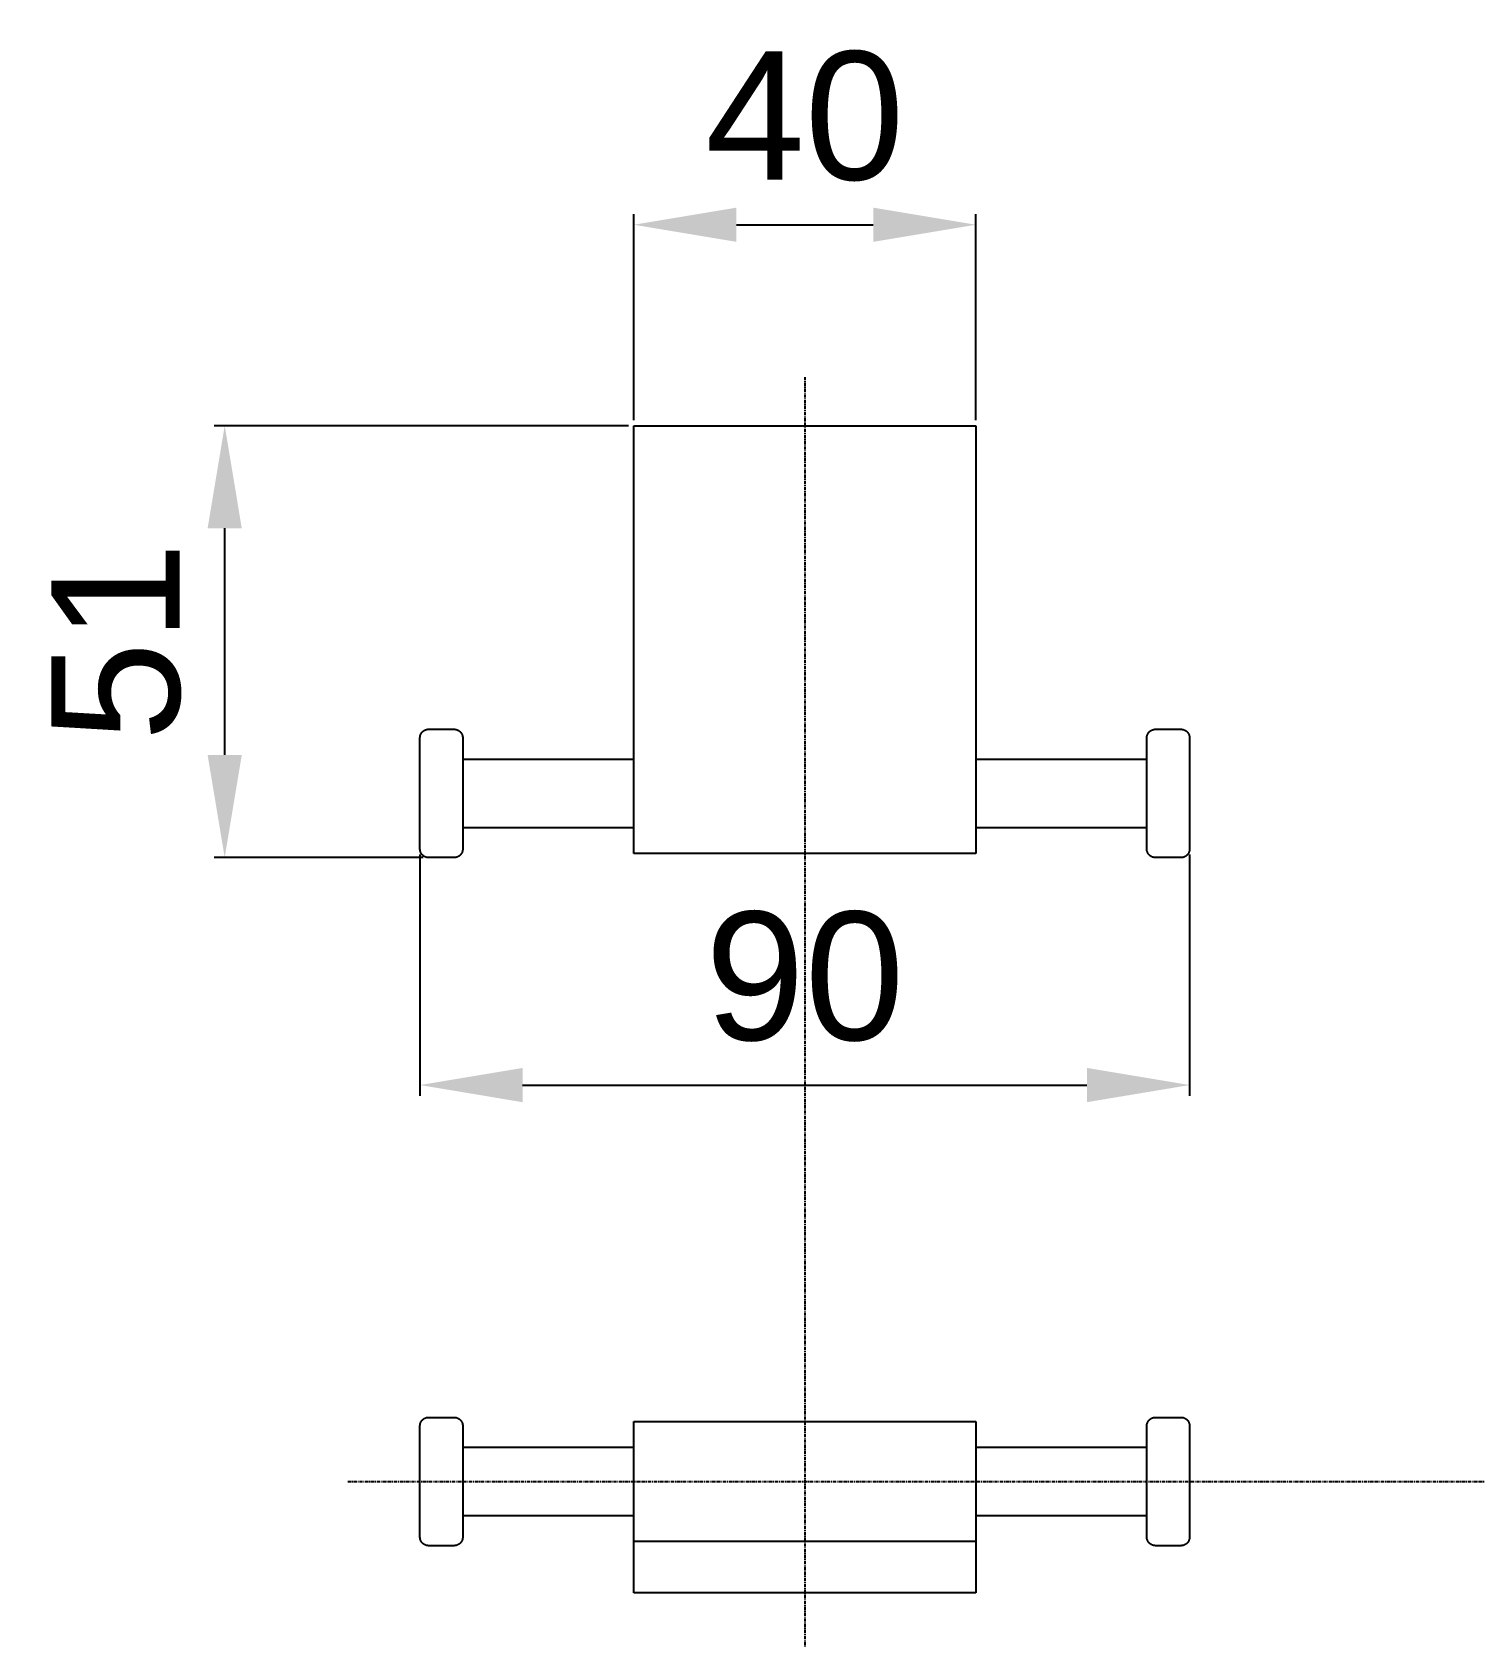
# Model space of a CAD drawing. Header units: millimetres. Extents: x 2411 to 3461, y 1233 to 2718.
# Drawn here: x 3060.3 to 3229, y 2019.6 to 2208.4 of the extents above; entities that cross this region are included whole.
import ezdxf

# ---------------------------------------------------------------- set-up
doc = ezdxf.new("R2010")
doc.units = ezdxf.units.MM
doc.linetypes.add('CENTER', pattern=[0.6, 0.375, -0.075, 0.075, -0.075])
for name, color, linetype in [('CEN2', 1, 'Continuous'), ('DIM2', 3, 'Continuous'), ('main', 7, 'Continuous')]:
    doc.layers.add(name, color=color, linetype=linetype)
doc.styles.get("Standard").update_dxf_attribs({"font": 'arial.ttf'})
doc.dimstyles.new('ISO-25', dxfattribs={"dimtxt": 2.5, "dimasz": 2.5, "dimexe": 1.25, "dimexo": 0.625, "dimtad": 1, "dimtxsty": 'Standard', "dimcen": 2.5, "dimadec": 0, "dimazin": 0, "dimtfac": 1, "dimtmove": 0, "dimatfit": 3, "dimfxl": 1, "dimarcsym": 0})

# ---------------------------------------------------------------- blocks, each defined once
blk = doc.blocks.new('*D40')
at = {"layer": 'Defpoints', "color": 0, "transparency": 16777216}
for p in [(3082.78, 2162.38), (3130.61, 2162.38), (3106.61, 2111.88)]:
    blk.add_point(p, dxfattribs=at)
at = {"layer": 'DIM2', "color": 0, "lineweight": -2, "transparency": 16777216}
for p, q in [((3129.99, 2162.38), (3081.53, 2162.38)), ((3082.78, 2123.88), (3082.78, 2150.38)), ((3105.99, 2111.88), (3081.53, 2111.88))]:
    blk.add_line(p, q, dxfattribs=at)
at = {"layer": 'DIM2', "color": 0, "transparency": 16777216}
for points in [[(3080.78, 2150.38), (3084.78, 2150.38), (3082.78, 2162.38)], [(3080.78, 2123.88), (3084.78, 2123.88), (3082.78, 2111.88)]]:
    blk.add_solid(points, dxfattribs=at)
at = {"layer": 'DIM2', "color": 0, "transparency": 16777216, "insert": (3070.12, 2137.13), "char_height": 15, "attachment_point": 5, "rotation": 90}
blk.add_mtext('51', dxfattribs=at)
blk = doc.blocks.new('*D30')
at = {"layer": 'Defpoints', "color": 0, "transparency": 16777216}
for p in [(3170.61, 2185.87), (3130.61, 2162.38), (3170.61, 2162.38)]:
    blk.add_point(p, dxfattribs=at)
at = {"layer": 'DIM2', "color": 0, "lineweight": -2, "transparency": 16777216}
for p, q in [((3130.61, 2163.01), (3130.61, 2187.12)), ((3142.61, 2185.87), (3158.61, 2185.87)), ((3170.61, 2163.01), (3170.61, 2187.12))]:
    blk.add_line(p, q, dxfattribs=at)
at = {"layer": 'DIM2', "color": 0, "transparency": 16777216}
for points in [[(3142.61, 2187.87), (3142.61, 2183.87), (3130.61, 2185.87)], [(3158.61, 2187.87), (3158.61, 2183.87), (3170.61, 2185.87)]]:
    blk.add_solid(points, dxfattribs=at)
at = {"layer": 'DIM2', "color": 0, "transparency": 16777216, "insert": (3150.61, 2198.53), "char_height": 15, "attachment_point": 5}
blk.add_mtext('40', dxfattribs=at)
blk = doc.blocks.new('*D31')
at = {"layer": 'Defpoints', "color": 0, "transparency": 16777216}
for p in [(3105.61, 2112.88), (3195.61, 2112.88), (3195.61, 2085.29)]:
    blk.add_point(p, dxfattribs=at)
at = {"layer": 'DIM2', "color": 0, "lineweight": -2, "transparency": 16777216}
for p, q in [((3105.61, 2112.26), (3105.61, 2084.04)), ((3195.61, 2112.26), (3195.61, 2084.04)), ((3117.61, 2085.29), (3183.61, 2085.29))]:
    blk.add_line(p, q, dxfattribs=at)
at = {"layer": 'DIM2', "color": 0, "transparency": 16777216}
for points in [[(3117.61, 2087.29), (3117.61, 2083.29), (3105.61, 2085.29)], [(3183.61, 2087.29), (3183.61, 2083.29), (3195.61, 2085.29)]]:
    blk.add_solid(points, dxfattribs=at)
at = {"layer": 'DIM2', "color": 0, "transparency": 16777216, "insert": (3150.61, 2097.95), "char_height": 15, "attachment_point": 5}
blk.add_mtext('90', dxfattribs=at)

msp = doc.modelspace()

# ---------------------------------------------------------------- linework, layer by layer
at = {"layer": 'CEN2', "linetype": 'CENTER'}
for p, q in [((3150.61, 2168.06), (3150.61, 2019.63)), ((3097.18, 2038.94), (3304.71, 2038.94))]:
    msp.add_line(p, q, dxfattribs=at)
at = {"layer": 'main'}
for p, q in [((3130.61, 2119.38), (3130.61, 2162.38)), ((3130.61, 2162.38), (3170.61, 2162.38)), ((3170.61, 2162.38), (3170.61, 2119.38)), ((3105.61, 2125.92), (3105.62, 2125.95)), ((3105.61, 2125.88), (3105.61, 2125.92)), ((3105.61, 2112.88), (3105.61, 2125.88)), ((3105.62, 2126.02), (3105.63, 2126.06)), ((3105.62, 2125.99), (3105.62, 2126.02)), ((3105.62, 2125.95), (3105.62, 2125.99)), ((3105.63, 2126.09), (3105.64, 2126.13)), ((3105.63, 2126.06), (3105.63, 2126.09)), ((3105.64, 2126.13), (3105.65, 2126.16)), ((3105.65, 2126.16), (3105.66, 2126.19)), ((3105.66, 2126.19), (3105.67, 2126.23)), ((3105.67, 2126.23), (3105.69, 2126.26)), ((3105.69, 2126.26), (3105.7, 2126.29)), ((3105.7, 2126.29), (3105.71, 2126.32)), ((3105.71, 2126.32), (3105.73, 2126.35)), ((3105.73, 2126.35), (3105.75, 2126.38)), ((3105.75, 2126.38), (3105.76, 2126.41)), ((3105.76, 2126.41), (3105.78, 2126.44)), ((3105.78, 2126.44), (3105.8, 2126.47)), ((3105.8, 2126.47), (3105.82, 2126.5)), ((3105.82, 2126.5), (3105.85, 2126.53)), ((3105.85, 2126.53), (3105.87, 2126.55)), ((3105.87, 2126.55), (3105.89, 2126.58)), ((3105.89, 2126.58), (3105.92, 2126.6)), ((3105.92, 2126.6), (3105.94, 2126.63)), ((3105.94, 2126.63), (3105.97, 2126.65)), ((3105.97, 2126.65), (3106, 2126.67)), ((3106, 2126.67), (3106.03, 2126.69)), ((3106.03, 2126.69), (3106.05, 2126.71)), ((3106.05, 2126.71), (3106.08, 2126.73)), ((3106.08, 2126.73), (3106.11, 2126.75)), ((3106.11, 2126.75), (3106.14, 2126.77)), ((3106.14, 2126.77), (3106.17, 2126.78)), ((3106.17, 2126.78), (3106.21, 2126.8)), ((3106.21, 2126.8), (3106.24, 2126.81)), ((3106.24, 2126.81), (3106.27, 2126.82)), ((3106.27, 2126.82), (3106.3, 2126.84)), ((3106.3, 2126.84), (3106.34, 2126.85)), ((3106.34, 2126.85), (3106.37, 2126.85)), ((3106.37, 2126.85), (3106.41, 2126.86)), ((3106.41, 2126.86), (3106.44, 2126.87)), ((3106.44, 2126.87), (3106.47, 2126.87)), ((3106.47, 2126.87), (3106.51, 2126.88)), ((3106.51, 2126.88), (3106.54, 2126.88)), ((3106.54, 2126.88), (3106.58, 2126.88)), ((3106.58, 2126.88), (3106.61, 2126.88)), ((3106.61, 2126.88), (3109.61, 2126.88)), ((3109.61, 2126.88), (3109.65, 2126.88)), ((3109.65, 2126.88), (3109.68, 2126.88)), ((3109.68, 2126.88), (3109.72, 2126.88)), ((3109.72, 2126.88), (3109.75, 2126.87)), ((3109.75, 2126.87), (3109.79, 2126.87)), ((3109.79, 2126.87), (3109.82, 2126.86)), ((3109.82, 2126.86), (3109.85, 2126.85)), ((3109.85, 2126.85), (3109.89, 2126.85)), ((3109.89, 2126.85), (3109.92, 2126.84)), ((3109.92, 2126.84), (3109.96, 2126.82)), ((3109.96, 2126.82), (3109.99, 2126.81)), ((3109.99, 2126.81), (3110.02, 2126.8)), ((3110.02, 2126.8), (3110.05, 2126.78)), ((3110.05, 2126.78), (3110.08, 2126.77)), ((3110.08, 2126.77), (3110.11, 2126.75)), ((3110.11, 2126.75), (3110.14, 2126.73)), ((3110.14, 2126.73), (3110.17, 2126.71)), ((3110.17, 2126.71), (3110.2, 2126.69)), ((3110.2, 2126.69), (3110.23, 2126.67)), ((3110.23, 2126.67), (3110.26, 2126.65)), ((3110.26, 2126.65), (3110.28, 2126.63)), ((3110.28, 2126.63), (3110.31, 2126.6)), ((3110.31, 2126.6), (3110.33, 2126.58)), ((3110.33, 2126.58), (3110.36, 2126.55)), ((3110.36, 2126.55), (3110.38, 2126.53)), ((3110.38, 2126.53), (3110.4, 2126.5)), ((3110.4, 2126.5), (3110.42, 2126.47)), ((3110.42, 2126.47), (3110.44, 2126.44)), ((3110.44, 2126.44), (3110.46, 2126.41)), ((3110.46, 2126.41), (3110.48, 2126.38)), ((3110.48, 2126.38), (3110.5, 2126.35)), ((3110.5, 2126.35), (3110.51, 2126.32)), ((3110.51, 2126.32), (3110.53, 2126.29)), ((3110.53, 2126.29), (3110.54, 2126.26)), ((3110.54, 2126.26), (3110.55, 2126.23)), ((3110.55, 2126.23), (3110.56, 2126.19)), ((3110.56, 2126.19), (3110.57, 2126.16)), ((3110.57, 2126.16), (3110.58, 2126.13)), ((3110.58, 2126.13), (3110.59, 2126.09)), ((3110.59, 2126.09), (3110.6, 2126.06)), ((3110.6, 2126.06), (3110.6, 2126.02)), ((3110.6, 2126.02), (3110.61, 2125.99)), ((3110.61, 2125.99), (3110.61, 2125.95)), ((3110.61, 2125.95), (3110.61, 2125.92)), ((3110.61, 2125.92), (3110.61, 2125.88)), ((3110.61, 2125.88), (3110.61, 2112.88)), ((3190.61, 2125.92), (3190.62, 2125.95)), ((3190.61, 2125.88), (3190.61, 2125.92)), ((3190.61, 2112.88), (3190.61, 2125.88)), ((3190.62, 2126.02), (3190.63, 2126.06)), ((3190.62, 2125.99), (3190.62, 2126.02)), ((3190.62, 2125.95), (3190.62, 2125.99)), ((3190.63, 2126.09), (3190.64, 2126.13)), ((3190.63, 2126.06), (3190.63, 2126.09)), ((3190.64, 2126.13), (3190.65, 2126.16)), ((3190.65, 2126.16), (3190.66, 2126.19)), ((3190.66, 2126.19), (3190.67, 2126.23)), ((3190.67, 2126.23), (3190.69, 2126.26)), ((3190.69, 2126.26), (3190.7, 2126.29)), ((3190.7, 2126.29), (3190.71, 2126.32)), ((3190.71, 2126.32), (3190.73, 2126.35)), ((3190.73, 2126.35), (3190.75, 2126.38)), ((3190.75, 2126.38), (3190.76, 2126.41)), ((3190.76, 2126.41), (3190.78, 2126.44)), ((3190.78, 2126.44), (3190.8, 2126.47)), ((3190.8, 2126.47), (3190.82, 2126.5)), ((3190.82, 2126.5), (3190.85, 2126.53)), ((3190.85, 2126.53), (3190.87, 2126.55)), ((3190.87, 2126.55), (3190.89, 2126.58)), ((3190.89, 2126.58), (3190.92, 2126.6)), ((3190.92, 2126.6), (3190.94, 2126.63)), ((3190.94, 2126.63), (3190.97, 2126.65)), ((3190.97, 2126.65), (3191, 2126.67)), ((3191, 2126.67), (3191.03, 2126.69)), ((3191.03, 2126.69), (3191.05, 2126.71)), ((3191.05, 2126.71), (3191.08, 2126.73)), ((3191.08, 2126.73), (3191.11, 2126.75)), ((3191.11, 2126.75), (3191.14, 2126.77)), ((3191.14, 2126.77), (3191.17, 2126.78)), ((3191.17, 2126.78), (3191.21, 2126.8)), ((3191.21, 2126.8), (3191.24, 2126.81)), ((3191.24, 2126.81), (3191.27, 2126.82)), ((3191.27, 2126.82), (3191.3, 2126.84)), ((3191.3, 2126.84), (3191.34, 2126.85)), ((3191.34, 2126.85), (3191.37, 2126.85)), ((3191.37, 2126.85), (3191.41, 2126.86)), ((3191.41, 2126.86), (3191.44, 2126.87)), ((3191.44, 2126.87), (3191.47, 2126.87)), ((3191.47, 2126.87), (3191.51, 2126.88)), ((3191.51, 2126.88), (3191.54, 2126.88)), ((3191.54, 2126.88), (3191.58, 2126.88)), ((3191.58, 2126.88), (3191.61, 2126.88)), ((3191.61, 2126.88), (3194.61, 2126.88)), ((3194.61, 2126.88), (3194.65, 2126.88)), ((3194.65, 2126.88), (3194.68, 2126.88)), ((3194.68, 2126.88), (3194.72, 2126.88)), ((3194.72, 2126.88), (3194.75, 2126.87)), ((3194.75, 2126.87), (3194.79, 2126.87)), ((3194.79, 2126.87), (3194.82, 2126.86)), ((3194.82, 2126.86), (3194.85, 2126.85)), ((3194.85, 2126.85), (3194.89, 2126.85)), ((3194.89, 2126.85), (3194.92, 2126.84)), ((3194.92, 2126.84), (3194.96, 2126.82)), ((3194.96, 2126.82), (3194.99, 2126.81)), ((3194.99, 2126.81), (3195.02, 2126.8)), ((3195.02, 2126.8), (3195.05, 2126.78)), ((3195.05, 2126.78), (3195.08, 2126.77)), ((3195.08, 2126.77), (3195.11, 2126.75)), ((3195.11, 2126.75), (3195.14, 2126.73)), ((3195.14, 2126.73), (3195.17, 2126.71)), ((3195.17, 2126.71), (3195.2, 2126.69)), ((3195.2, 2126.69), (3195.23, 2126.67)), ((3195.23, 2126.67), (3195.26, 2126.65)), ((3195.26, 2126.65), (3195.28, 2126.63)), ((3195.28, 2126.63), (3195.31, 2126.6)), ((3195.31, 2126.6), (3195.33, 2126.58)), ((3195.33, 2126.58), (3195.36, 2126.55)), ((3195.36, 2126.55), (3195.38, 2126.53)), ((3195.38, 2126.53), (3195.4, 2126.5)), ((3195.4, 2126.5), (3195.42, 2126.47)), ((3195.42, 2126.47), (3195.44, 2126.44)), ((3195.44, 2126.44), (3195.46, 2126.41)), ((3195.46, 2126.41), (3195.48, 2126.38)), ((3195.48, 2126.38), (3195.5, 2126.35)), ((3195.5, 2126.35), (3195.51, 2126.32)), ((3195.51, 2126.32), (3195.53, 2126.29)), ((3195.53, 2126.29), (3195.54, 2126.26)), ((3195.54, 2126.26), (3195.55, 2126.23)), ((3195.55, 2126.23), (3195.56, 2126.19)), ((3195.56, 2126.19), (3195.57, 2126.16)), ((3195.57, 2126.16), (3195.58, 2126.13)), ((3195.58, 2126.13), (3195.59, 2126.09)), ((3195.59, 2126.09), (3195.6, 2126.06)), ((3195.6, 2126.06), (3195.6, 2126.02)), ((3195.6, 2126.02), (3195.61, 2125.99)), ((3195.61, 2125.99), (3195.61, 2125.95)), ((3195.61, 2125.95), (3195.61, 2125.92)), ((3195.61, 2125.92), (3195.61, 2125.88)), ((3195.61, 2125.88), (3195.61, 2112.88)), ((3110.61, 2123.38), (3130.61, 2123.38)), ((3170.61, 2123.38), (3190.61, 2123.38)), ((3130.61, 2112.38), (3130.61, 2119.38)), ((3170.61, 2119.38), (3170.61, 2112.38)), ((3130.61, 2115.38), (3110.61, 2115.38)), ((3190.61, 2115.38), (3170.61, 2115.38)), ((3105.61, 2112.85), (3105.61, 2112.88)), ((3105.62, 2112.82), (3105.61, 2112.85)), ((3105.62, 2112.78), (3105.62, 2112.82)), ((3105.62, 2112.75), (3105.62, 2112.78)), ((3105.63, 2112.71), (3105.62, 2112.75)), ((3105.63, 2112.68), (3105.63, 2112.71)), ((3105.64, 2112.65), (3105.63, 2112.68)), ((3105.65, 2112.62), (3105.64, 2112.65)), ((3105.66, 2112.58), (3105.65, 2112.62)), ((3105.67, 2112.55), (3105.66, 2112.58)), ((3105.68, 2112.52), (3105.67, 2112.55)), ((3105.7, 2112.49), (3105.68, 2112.52)), ((3105.71, 2112.46), (3105.7, 2112.49)), ((3105.73, 2112.42), (3105.71, 2112.46)), ((3105.74, 2112.39), (3105.73, 2112.42)), ((3105.76, 2112.37), (3105.74, 2112.39)), ((3105.78, 2112.34), (3105.76, 2112.37)), ((3105.8, 2112.31), (3105.78, 2112.34)), ((3105.82, 2112.28), (3105.8, 2112.31)), ((3105.84, 2112.25), (3105.82, 2112.28)), ((3105.86, 2112.23), (3105.84, 2112.25)), ((3105.88, 2112.2), (3105.86, 2112.23)), ((3105.91, 2112.18), (3105.88, 2112.2)), ((3105.93, 2112.15), (3105.91, 2112.18)), ((3105.96, 2112.13), (3105.93, 2112.15)), ((3105.98, 2112.11), (3105.96, 2112.13)), ((3106.01, 2112.09), (3105.98, 2112.11)), ((3106.04, 2112.07), (3106.01, 2112.09)), ((3106.06, 2112.05), (3106.04, 2112.07)), ((3106.09, 2112.03), (3106.06, 2112.05)), ((3110.16, 2112.05), (3110.13, 2112.03)), ((3110.19, 2112.07), (3110.16, 2112.05)), ((3110.22, 2112.09), (3110.19, 2112.07)), ((3110.24, 2112.11), (3110.22, 2112.09)), ((3110.27, 2112.13), (3110.24, 2112.11)), ((3110.3, 2112.15), (3110.27, 2112.13)), ((3110.32, 2112.18), (3110.3, 2112.15)), ((3110.34, 2112.2), (3110.32, 2112.18)), ((3110.37, 2112.23), (3110.34, 2112.2)), ((3110.39, 2112.25), (3110.37, 2112.23)), ((3110.41, 2112.28), (3110.39, 2112.25)), ((3110.43, 2112.31), (3110.41, 2112.28)), ((3110.45, 2112.34), (3110.43, 2112.31)), ((3110.47, 2112.36), (3110.45, 2112.34)), ((3110.48, 2112.39), (3110.47, 2112.36)), ((3110.5, 2112.42), (3110.48, 2112.39)), ((3110.52, 2112.46), (3110.5, 2112.42)), ((3110.53, 2112.49), (3110.52, 2112.46)), ((3110.54, 2112.52), (3110.53, 2112.49)), ((3110.56, 2112.55), (3110.54, 2112.52)), ((3110.57, 2112.58), (3110.56, 2112.55)), ((3110.58, 2112.61), (3110.57, 2112.58)), ((3110.59, 2112.68), (3110.58, 2112.65)), ((3110.58, 2112.65), (3110.58, 2112.61)), ((3110.6, 2112.71), (3110.59, 2112.68)), ((3110.61, 2112.78), (3110.6, 2112.75)), ((3110.6, 2112.75), (3110.6, 2112.71)), ((3110.61, 2112.88), (3110.61, 2112.85)), ((3110.61, 2112.85), (3110.61, 2112.82)), ((3110.61, 2112.82), (3110.61, 2112.78)), ((3170.61, 2112.38), (3130.61, 2112.38)), ((3190.61, 2112.85), (3190.61, 2112.88)), ((3190.62, 2112.82), (3190.61, 2112.85)), ((3190.62, 2112.78), (3190.62, 2112.82)), ((3190.62, 2112.75), (3190.62, 2112.78)), ((3190.63, 2112.71), (3190.62, 2112.75)), ((3190.63, 2112.68), (3190.63, 2112.71)), ((3190.64, 2112.65), (3190.63, 2112.68)), ((3190.65, 2112.61), (3190.64, 2112.65)), ((3190.66, 2112.58), (3190.65, 2112.61)), ((3190.67, 2112.55), (3190.66, 2112.58)), ((3190.68, 2112.52), (3190.67, 2112.55)), ((3190.7, 2112.49), (3190.68, 2112.52)), ((3190.71, 2112.46), (3190.7, 2112.49)), ((3190.73, 2112.42), (3190.71, 2112.46)), ((3190.74, 2112.39), (3190.73, 2112.42)), ((3190.76, 2112.36), (3190.74, 2112.39)), ((3190.78, 2112.34), (3190.76, 2112.36)), ((3190.8, 2112.31), (3190.78, 2112.34)), ((3190.82, 2112.28), (3190.8, 2112.31)), ((3190.84, 2112.25), (3190.82, 2112.28)), ((3190.86, 2112.23), (3190.84, 2112.25)), ((3190.88, 2112.2), (3190.86, 2112.23)), ((3190.91, 2112.18), (3190.88, 2112.2)), ((3190.93, 2112.15), (3190.91, 2112.18)), ((3190.96, 2112.13), (3190.93, 2112.15)), ((3190.98, 2112.11), (3190.96, 2112.13)), ((3191.01, 2112.09), (3190.98, 2112.11)), ((3191.04, 2112.07), (3191.01, 2112.09)), ((3191.06, 2112.05), (3191.04, 2112.07)), ((3191.09, 2112.03), (3191.06, 2112.05)), ((3195.16, 2112.05), (3195.13, 2112.03)), ((3195.19, 2112.07), (3195.16, 2112.05)), ((3195.22, 2112.09), (3195.19, 2112.07)), ((3195.24, 2112.11), (3195.22, 2112.09)), ((3195.27, 2112.13), (3195.24, 2112.11)), ((3195.3, 2112.15), (3195.27, 2112.13)), ((3195.32, 2112.18), (3195.3, 2112.15)), ((3195.34, 2112.2), (3195.32, 2112.18)), ((3195.37, 2112.23), (3195.34, 2112.2)), ((3195.39, 2112.25), (3195.37, 2112.23)), ((3195.41, 2112.28), (3195.39, 2112.25)), ((3195.43, 2112.31), (3195.41, 2112.28)), ((3195.45, 2112.34), (3195.43, 2112.31)), ((3195.47, 2112.36), (3195.45, 2112.34)), ((3195.48, 2112.39), (3195.47, 2112.36)), ((3195.5, 2112.42), (3195.48, 2112.39)), ((3195.52, 2112.45), (3195.5, 2112.42)), ((3195.53, 2112.49), (3195.52, 2112.45)), ((3195.54, 2112.52), (3195.53, 2112.49)), ((3195.56, 2112.55), (3195.54, 2112.52)), ((3195.57, 2112.58), (3195.56, 2112.55)), ((3195.58, 2112.61), (3195.57, 2112.58)), ((3195.59, 2112.68), (3195.58, 2112.65)), ((3195.58, 2112.65), (3195.58, 2112.61)), ((3195.6, 2112.71), (3195.59, 2112.68)), ((3195.61, 2112.78), (3195.6, 2112.75)), ((3195.6, 2112.75), (3195.6, 2112.71)), ((3195.61, 2112.88), (3195.61, 2112.85)), ((3195.61, 2112.85), (3195.61, 2112.82)), ((3195.61, 2112.82), (3195.61, 2112.78)), ((3106.12, 2112.01), (3106.09, 2112.03)), ((3106.15, 2112), (3106.12, 2112.01)), ((3106.18, 2111.98), (3106.15, 2112)), ((3106.21, 2111.97), (3106.18, 2111.98)), ((3106.25, 2111.95), (3106.21, 2111.97)), ((3106.28, 2111.94), (3106.25, 2111.95)), ((3106.31, 2111.93), (3106.28, 2111.94)), ((3106.34, 2111.92), (3106.31, 2111.93)), ((3106.38, 2111.91), (3106.34, 2111.92)), ((3106.41, 2111.91), (3106.38, 2111.91)), ((3106.44, 2111.9), (3106.41, 2111.91)), ((3106.48, 2111.89), (3106.44, 2111.9)), ((3106.51, 2111.89), (3106.48, 2111.89)), ((3106.54, 2111.89), (3106.51, 2111.89)), ((3106.58, 2111.89), (3106.54, 2111.89)), ((3106.61, 2111.88), (3106.58, 2111.89)), ((3109.61, 2111.88), (3106.61, 2111.88)), ((3109.65, 2111.89), (3109.61, 2111.88)), ((3109.68, 2111.89), (3109.65, 2111.89)), ((3109.72, 2111.89), (3109.68, 2111.89)), ((3109.75, 2111.89), (3109.72, 2111.89)), ((3109.78, 2111.9), (3109.75, 2111.89)), ((3109.82, 2111.91), (3109.78, 2111.9)), ((3109.85, 2111.91), (3109.82, 2111.91)), ((3109.88, 2111.92), (3109.85, 2111.91)), ((3109.92, 2111.93), (3109.88, 2111.92)), ((3109.95, 2111.94), (3109.92, 2111.93)), ((3109.98, 2111.95), (3109.95, 2111.94)), ((3110.01, 2111.97), (3109.98, 2111.95)), ((3110.04, 2111.98), (3110.01, 2111.97)), ((3110.07, 2112), (3110.04, 2111.98)), ((3110.1, 2112.01), (3110.07, 2112)), ((3110.13, 2112.03), (3110.1, 2112.01)), ((3191.12, 2112.01), (3191.09, 2112.03)), ((3191.15, 2112), (3191.12, 2112.01)), ((3191.18, 2111.98), (3191.15, 2112)), ((3191.21, 2111.97), (3191.18, 2111.98)), ((3191.25, 2111.95), (3191.21, 2111.97)), ((3191.28, 2111.94), (3191.25, 2111.95)), ((3191.31, 2111.93), (3191.28, 2111.94)), ((3191.34, 2111.92), (3191.31, 2111.93)), ((3191.38, 2111.91), (3191.34, 2111.92)), ((3191.41, 2111.91), (3191.38, 2111.91)), ((3191.44, 2111.9), (3191.41, 2111.91)), ((3191.48, 2111.89), (3191.44, 2111.9)), ((3191.51, 2111.89), (3191.48, 2111.89)), ((3191.54, 2111.89), (3191.51, 2111.89)), ((3191.58, 2111.89), (3191.54, 2111.89)), ((3191.61, 2111.88), (3191.58, 2111.89)), ((3194.61, 2111.88), (3191.61, 2111.88)), ((3194.65, 2111.89), (3194.61, 2111.88)), ((3194.68, 2111.89), (3194.65, 2111.89)), ((3194.72, 2111.89), (3194.68, 2111.89)), ((3194.75, 2111.89), (3194.72, 2111.89)), ((3194.78, 2111.9), (3194.75, 2111.89)), ((3194.82, 2111.91), (3194.78, 2111.9)), ((3194.85, 2111.91), (3194.82, 2111.91)), ((3194.88, 2111.92), (3194.85, 2111.91)), ((3194.92, 2111.93), (3194.88, 2111.92)), ((3194.95, 2111.94), (3194.92, 2111.93)), ((3194.98, 2111.95), (3194.95, 2111.94)), ((3195.01, 2111.97), (3194.98, 2111.95)), ((3195.04, 2111.98), (3195.01, 2111.97)), ((3195.07, 2112), (3195.04, 2111.98)), ((3195.1, 2112.01), (3195.07, 2112)), ((3195.13, 2112.03), (3195.1, 2112.01)), ((3105.76, 2045.96), (3105.78, 2045.99)), ((3105.78, 2045.99), (3105.8, 2046.02)), ((3105.8, 2046.02), (3105.82, 2046.05)), ((3105.82, 2046.05), (3105.84, 2046.07)), ((3105.84, 2046.07), (3105.86, 2046.1)), ((3105.86, 2046.1), (3105.88, 2046.13)), ((3105.88, 2046.13), (3105.91, 2046.15)), ((3105.91, 2046.15), (3105.93, 2046.17)), ((3105.93, 2046.17), (3105.96, 2046.2)), ((3105.96, 2046.2), (3105.98, 2046.22)), ((3105.98, 2046.22), (3106.01, 2046.24)), ((3106.01, 2046.24), (3106.04, 2046.26)), ((3106.04, 2046.26), (3106.06, 2046.28)), ((3106.06, 2046.28), (3106.09, 2046.3)), ((3106.09, 2046.3), (3106.12, 2046.31)), ((3106.12, 2046.31), (3106.15, 2046.33)), ((3106.15, 2046.33), (3106.18, 2046.35)), ((3106.18, 2046.35), (3106.21, 2046.36)), ((3106.21, 2046.36), (3106.25, 2046.37)), ((3106.25, 2046.37), (3106.28, 2046.39)), ((3106.28, 2046.39), (3106.31, 2046.4)), ((3106.31, 2046.4), (3106.34, 2046.41)), ((3106.34, 2046.41), (3106.38, 2046.41)), ((3106.38, 2046.41), (3106.41, 2046.42)), ((3106.41, 2046.42), (3106.44, 2046.43)), ((3106.44, 2046.43), (3106.48, 2046.43)), ((3106.48, 2046.43), (3106.51, 2046.44)), ((3106.51, 2046.44), (3106.54, 2046.44)), ((3106.54, 2046.44), (3106.58, 2046.44)), ((3106.58, 2046.44), (3106.61, 2046.44)), ((3106.61, 2046.44), (3109.61, 2046.44)), ((3109.61, 2046.44), (3109.65, 2046.44)), ((3109.65, 2046.44), (3109.68, 2046.44)), ((3109.68, 2046.44), (3109.72, 2046.44)), ((3109.72, 2046.44), (3109.75, 2046.43)), ((3109.75, 2046.43), (3109.78, 2046.43)), ((3109.78, 2046.43), (3109.82, 2046.42)), ((3109.82, 2046.42), (3109.85, 2046.41)), ((3109.85, 2046.41), (3109.88, 2046.41)), ((3109.88, 2046.41), (3109.92, 2046.4)), ((3109.92, 2046.4), (3109.95, 2046.39)), ((3109.95, 2046.39), (3109.98, 2046.37)), ((3109.98, 2046.37), (3110.01, 2046.36)), ((3110.01, 2046.36), (3110.04, 2046.35)), ((3110.04, 2046.35), (3110.07, 2046.33)), ((3110.07, 2046.33), (3110.1, 2046.31)), ((3110.1, 2046.31), (3110.13, 2046.3)), ((3110.13, 2046.3), (3110.16, 2046.28)), ((3110.16, 2046.28), (3110.19, 2046.26)), ((3110.19, 2046.26), (3110.22, 2046.24)), ((3110.22, 2046.24), (3110.24, 2046.22)), ((3110.24, 2046.22), (3110.27, 2046.2)), ((3110.27, 2046.2), (3110.3, 2046.17)), ((3110.3, 2046.17), (3110.32, 2046.15)), ((3110.32, 2046.15), (3110.34, 2046.13)), ((3110.34, 2046.13), (3110.37, 2046.1)), ((3110.37, 2046.1), (3110.39, 2046.07)), ((3110.39, 2046.07), (3110.41, 2046.05)), ((3110.41, 2046.05), (3110.43, 2046.02)), ((3110.43, 2046.02), (3110.45, 2045.99)), ((3110.45, 2045.99), (3110.47, 2045.96)), ((3190.76, 2045.96), (3190.78, 2045.99)), ((3190.78, 2045.99), (3190.8, 2046.02)), ((3190.8, 2046.02), (3190.82, 2046.05)), ((3190.82, 2046.05), (3190.84, 2046.07)), ((3190.84, 2046.07), (3190.86, 2046.1)), ((3190.86, 2046.1), (3190.88, 2046.13)), ((3190.88, 2046.13), (3190.91, 2046.15)), ((3190.91, 2046.15), (3190.93, 2046.17)), ((3190.93, 2046.17), (3190.96, 2046.2)), ((3190.96, 2046.2), (3190.98, 2046.22)), ((3190.98, 2046.22), (3191.01, 2046.24)), ((3191.01, 2046.24), (3191.04, 2046.26)), ((3191.04, 2046.26), (3191.06, 2046.28)), ((3191.06, 2046.28), (3191.09, 2046.3)), ((3191.09, 2046.3), (3191.12, 2046.31)), ((3191.12, 2046.31), (3191.15, 2046.33)), ((3191.15, 2046.33), (3191.18, 2046.35)), ((3191.18, 2046.35), (3191.21, 2046.36)), ((3191.21, 2046.36), (3191.25, 2046.37)), ((3191.25, 2046.37), (3191.28, 2046.39)), ((3191.28, 2046.39), (3191.31, 2046.4)), ((3191.31, 2046.4), (3191.34, 2046.41)), ((3191.34, 2046.41), (3191.38, 2046.41)), ((3191.38, 2046.41), (3191.41, 2046.42)), ((3191.41, 2046.42), (3191.44, 2046.43)), ((3191.44, 2046.43), (3191.48, 2046.43)), ((3191.48, 2046.43), (3191.51, 2046.44)), ((3191.51, 2046.44), (3191.54, 2046.44)), ((3191.54, 2046.44), (3191.58, 2046.44)), ((3191.58, 2046.44), (3191.61, 2046.44)), ((3191.61, 2046.44), (3194.61, 2046.44)), ((3194.61, 2046.44), (3194.65, 2046.44)), ((3194.65, 2046.44), (3194.68, 2046.44)), ((3194.68, 2046.44), (3194.72, 2046.44)), ((3194.72, 2046.44), (3194.75, 2046.43)), ((3194.75, 2046.43), (3194.78, 2046.43)), ((3194.78, 2046.43), (3194.82, 2046.42)), ((3194.82, 2046.42), (3194.85, 2046.41)), ((3194.85, 2046.41), (3194.88, 2046.41)), ((3194.88, 2046.41), (3194.92, 2046.4)), ((3194.92, 2046.4), (3194.95, 2046.39)), ((3194.95, 2046.39), (3194.98, 2046.37)), ((3194.98, 2046.37), (3195.01, 2046.36)), ((3195.01, 2046.36), (3195.04, 2046.35)), ((3195.04, 2046.35), (3195.07, 2046.33)), ((3195.07, 2046.33), (3195.1, 2046.31)), ((3195.1, 2046.31), (3195.13, 2046.3)), ((3195.13, 2046.3), (3195.16, 2046.28)), ((3195.16, 2046.28), (3195.19, 2046.26)), ((3195.19, 2046.26), (3195.22, 2046.24)), ((3195.22, 2046.24), (3195.24, 2046.22)), ((3195.24, 2046.22), (3195.27, 2046.2)), ((3195.27, 2046.2), (3195.3, 2046.17)), ((3195.3, 2046.17), (3195.32, 2046.15)), ((3195.32, 2046.15), (3195.34, 2046.13)), ((3195.34, 2046.13), (3195.37, 2046.1)), ((3195.37, 2046.1), (3195.39, 2046.07)), ((3195.39, 2046.07), (3195.41, 2046.05)), ((3195.41, 2046.05), (3195.43, 2046.02)), ((3195.43, 2046.02), (3195.45, 2045.99)), ((3195.45, 2045.99), (3195.47, 2045.96)), ((3105.61, 2045.48), (3105.62, 2045.51)), ((3105.61, 2045.44), (3105.61, 2045.48)), ((3105.61, 2032.44), (3105.61, 2045.44)), ((3105.62, 2045.58), (3105.63, 2045.61)), ((3105.62, 2045.55), (3105.62, 2045.58)), ((3105.62, 2045.51), (3105.62, 2045.55)), ((3105.63, 2045.65), (3105.64, 2045.68)), ((3105.63, 2045.61), (3105.63, 2045.65)), ((3105.64, 2045.68), (3105.65, 2045.71)), ((3105.65, 2045.71), (3105.66, 2045.75)), ((3105.66, 2045.75), (3105.67, 2045.78)), ((3105.67, 2045.78), (3105.68, 2045.81)), ((3105.68, 2045.81), (3105.7, 2045.84)), ((3105.7, 2045.84), (3105.71, 2045.87)), ((3105.71, 2045.87), (3105.73, 2045.9)), ((3105.73, 2045.9), (3105.74, 2045.93)), ((3105.74, 2045.93), (3105.76, 2045.96)), ((3110.47, 2045.96), (3110.48, 2045.93)), ((3110.48, 2045.93), (3110.5, 2045.9)), ((3110.5, 2045.9), (3110.52, 2045.87)), ((3110.52, 2045.87), (3110.53, 2045.84)), ((3110.53, 2045.84), (3110.54, 2045.81)), ((3110.54, 2045.81), (3110.56, 2045.78)), ((3110.56, 2045.78), (3110.57, 2045.75)), ((3110.57, 2045.75), (3110.58, 2045.71)), ((3110.58, 2045.71), (3110.58, 2045.68)), ((3110.58, 2045.68), (3110.59, 2045.65)), ((3110.59, 2045.65), (3110.6, 2045.61)), ((3110.6, 2045.61), (3110.6, 2045.58)), ((3110.6, 2045.58), (3110.61, 2045.55)), ((3110.61, 2045.55), (3110.61, 2045.51)), ((3110.61, 2045.51), (3110.61, 2045.48)), ((3110.61, 2045.48), (3110.61, 2045.44)), ((3110.61, 2045.44), (3110.61, 2032.44)), ((3130.61, 2031.94), (3130.61, 2045.94)), ((3130.61, 2045.94), (3170.61, 2045.94)), ((3170.61, 2045.94), (3170.61, 2031.94)), ((3190.61, 2045.48), (3190.62, 2045.51)), ((3190.61, 2045.44), (3190.61, 2045.48)), ((3190.61, 2032.44), (3190.61, 2045.44)), ((3190.62, 2045.58), (3190.63, 2045.61)), ((3190.62, 2045.55), (3190.62, 2045.58)), ((3190.62, 2045.51), (3190.62, 2045.55)), ((3190.63, 2045.65), (3190.64, 2045.68)), ((3190.63, 2045.61), (3190.63, 2045.65)), ((3190.64, 2045.68), (3190.65, 2045.71)), ((3190.65, 2045.71), (3190.66, 2045.75)), ((3190.66, 2045.75), (3190.67, 2045.78)), ((3190.67, 2045.78), (3190.68, 2045.81)), ((3190.68, 2045.81), (3190.7, 2045.84)), ((3190.7, 2045.84), (3190.71, 2045.87)), ((3190.71, 2045.87), (3190.73, 2045.9)), ((3190.73, 2045.9), (3190.74, 2045.93)), ((3190.74, 2045.93), (3190.76, 2045.96)), ((3195.47, 2045.96), (3195.48, 2045.93)), ((3195.48, 2045.93), (3195.5, 2045.9)), ((3195.5, 2045.9), (3195.52, 2045.87)), ((3195.52, 2045.87), (3195.53, 2045.84)), ((3195.53, 2045.84), (3195.54, 2045.81)), ((3195.54, 2045.81), (3195.56, 2045.78)), ((3195.56, 2045.78), (3195.57, 2045.75)), ((3195.57, 2045.75), (3195.58, 2045.71)), ((3195.58, 2045.71), (3195.58, 2045.68)), ((3195.58, 2045.68), (3195.59, 2045.65)), ((3195.59, 2045.65), (3195.6, 2045.61)), ((3195.6, 2045.61), (3195.6, 2045.58)), ((3195.6, 2045.58), (3195.61, 2045.55)), ((3195.61, 2045.55), (3195.61, 2045.51)), ((3195.61, 2045.51), (3195.61, 2045.48)), ((3195.61, 2045.48), (3195.61, 2045.44)), ((3195.61, 2045.44), (3195.61, 2032.44)), ((3110.61, 2042.94), (3130.61, 2042.94)), ((3170.61, 2042.94), (3190.61, 2042.94)), ((3130.61, 2034.94), (3110.61, 2034.94)), ((3190.61, 2034.94), (3170.61, 2034.94)), ((3105.61, 2032.41), (3105.61, 2032.44)), ((3105.62, 2032.38), (3105.61, 2032.41)), ((3105.62, 2032.34), (3105.62, 2032.38)), ((3105.62, 2032.31), (3105.62, 2032.34)), ((3105.63, 2032.27), (3105.62, 2032.31)), ((3105.63, 2032.24), (3105.63, 2032.27)), ((3105.64, 2032.21), (3105.63, 2032.24)), ((3105.65, 2032.17), (3105.64, 2032.21)), ((3105.66, 2032.14), (3105.65, 2032.17)), ((3105.67, 2032.11), (3105.66, 2032.14)), ((3105.68, 2032.08), (3105.67, 2032.11)), ((3105.7, 2032.04), (3105.68, 2032.08)), ((3105.71, 2032.01), (3105.7, 2032.04)), ((3105.73, 2031.98), (3105.71, 2032.01)), ((3105.74, 2031.95), (3105.73, 2031.98)), ((3105.76, 2031.92), (3105.74, 2031.95)), ((3105.78, 2031.89), (3105.76, 2031.92)), ((3105.8, 2031.87), (3105.78, 2031.89)), ((3105.82, 2031.84), (3105.8, 2031.87)), ((3105.84, 2031.81), (3105.82, 2031.84)), ((3105.86, 2031.79), (3105.84, 2031.81)), ((3105.88, 2031.76), (3105.86, 2031.79)), ((3105.91, 2031.74), (3105.88, 2031.76)), ((3105.93, 2031.71), (3105.91, 2031.74)), ((3105.96, 2031.69), (3105.93, 2031.71)), ((3105.98, 2031.67), (3105.96, 2031.69)), ((3106.01, 2031.65), (3105.98, 2031.67)), ((3106.04, 2031.63), (3106.01, 2031.65)), ((3106.06, 2031.61), (3106.04, 2031.63)), ((3106.09, 2031.59), (3106.06, 2031.61)), ((3106.12, 2031.57), (3106.09, 2031.59)), ((3106.15, 2031.56), (3106.12, 2031.57)), ((3106.18, 2031.54), (3106.15, 2031.56)), ((3106.21, 2031.53), (3106.18, 2031.54)), ((3106.25, 2031.51), (3106.21, 2031.53)), ((3106.28, 2031.5), (3106.25, 2031.51)), ((3106.31, 2031.49), (3106.28, 2031.5)), ((3106.34, 2031.48), (3106.31, 2031.49)), ((3106.38, 2031.47), (3106.34, 2031.48)), ((3106.41, 2031.46), (3106.38, 2031.47)), ((3106.44, 2031.46), (3106.41, 2031.46)), ((3106.48, 2031.45), (3106.44, 2031.46)), ((3106.51, 2031.45), (3106.48, 2031.45)), ((3106.54, 2031.45), (3106.51, 2031.45)), ((3106.58, 2031.44), (3106.54, 2031.45)), ((3106.61, 2031.44), (3106.58, 2031.44)), ((3109.61, 2031.44), (3106.61, 2031.44)), ((3109.65, 2031.44), (3109.61, 2031.44)), ((3109.68, 2031.45), (3109.65, 2031.44)), ((3109.72, 2031.45), (3109.68, 2031.45)), ((3109.75, 2031.45), (3109.72, 2031.45)), ((3109.78, 2031.46), (3109.75, 2031.45)), ((3109.82, 2031.46), (3109.78, 2031.46)), ((3109.85, 2031.47), (3109.82, 2031.46)), ((3109.88, 2031.48), (3109.85, 2031.47)), ((3109.92, 2031.49), (3109.88, 2031.48)), ((3109.95, 2031.5), (3109.92, 2031.49)), ((3109.98, 2031.51), (3109.95, 2031.5)), ((3110.01, 2031.53), (3109.98, 2031.51)), ((3110.04, 2031.54), (3110.01, 2031.53)), ((3110.07, 2031.56), (3110.04, 2031.54)), ((3110.1, 2031.57), (3110.07, 2031.56)), ((3110.13, 2031.59), (3110.1, 2031.57)), ((3110.16, 2031.61), (3110.13, 2031.59)), ((3110.19, 2031.63), (3110.16, 2031.61)), ((3110.22, 2031.65), (3110.19, 2031.63)), ((3110.24, 2031.67), (3110.22, 2031.65)), ((3110.27, 2031.69), (3110.24, 2031.67)), ((3110.3, 2031.71), (3110.27, 2031.69)), ((3110.32, 2031.74), (3110.3, 2031.71)), ((3110.34, 2031.76), (3110.32, 2031.74)), ((3110.37, 2031.79), (3110.34, 2031.76)), ((3110.39, 2031.81), (3110.37, 2031.79)), ((3110.41, 2031.84), (3110.39, 2031.81)), ((3110.43, 2031.87), (3110.41, 2031.84)), ((3110.45, 2031.89), (3110.43, 2031.87)), ((3110.47, 2031.92), (3110.45, 2031.89)), ((3110.48, 2031.95), (3110.47, 2031.92)), ((3110.5, 2031.98), (3110.48, 2031.95)), ((3110.52, 2032.01), (3110.5, 2031.98)), ((3110.53, 2032.04), (3110.52, 2032.01)), ((3110.54, 2032.08), (3110.53, 2032.04)), ((3110.56, 2032.11), (3110.54, 2032.08)), ((3110.57, 2032.14), (3110.56, 2032.11)), ((3110.58, 2032.17), (3110.57, 2032.14)), ((3110.59, 2032.24), (3110.58, 2032.21)), ((3110.58, 2032.21), (3110.58, 2032.17)), ((3110.6, 2032.27), (3110.59, 2032.24)), ((3110.61, 2032.34), (3110.6, 2032.31)), ((3110.6, 2032.31), (3110.6, 2032.27)), ((3110.61, 2032.44), (3110.61, 2032.41)), ((3110.61, 2032.41), (3110.61, 2032.37)), ((3110.61, 2032.37), (3110.61, 2032.34)), ((3170.61, 2031.94), (3130.61, 2031.94)), ((3130.61, 2027.94), (3130.61, 2031.94)), ((3170.61, 2031.94), (3170.61, 2027.94)), ((3190.61, 2032.41), (3190.61, 2032.44)), ((3190.62, 2032.38), (3190.61, 2032.41)), ((3190.62, 2032.34), (3190.62, 2032.38)), ((3190.62, 2032.31), (3190.62, 2032.34)), ((3190.63, 2032.27), (3190.62, 2032.31)), ((3190.63, 2032.24), (3190.63, 2032.27)), ((3190.64, 2032.21), (3190.63, 2032.24)), ((3190.65, 2032.17), (3190.64, 2032.21)), ((3190.66, 2032.14), (3190.65, 2032.17)), ((3190.67, 2032.11), (3190.66, 2032.14)), ((3190.68, 2032.08), (3190.67, 2032.11)), ((3190.7, 2032.04), (3190.68, 2032.08)), ((3190.71, 2032.01), (3190.7, 2032.04)), ((3190.73, 2031.98), (3190.71, 2032.01)), ((3190.74, 2031.95), (3190.73, 2031.98)), ((3190.76, 2031.92), (3190.74, 2031.95)), ((3190.78, 2031.89), (3190.76, 2031.92)), ((3190.8, 2031.87), (3190.78, 2031.89)), ((3190.82, 2031.84), (3190.8, 2031.87)), ((3190.84, 2031.81), (3190.82, 2031.84)), ((3190.86, 2031.79), (3190.84, 2031.81)), ((3190.88, 2031.76), (3190.86, 2031.79)), ((3190.91, 2031.74), (3190.88, 2031.76)), ((3190.93, 2031.71), (3190.91, 2031.74)), ((3190.96, 2031.69), (3190.93, 2031.71)), ((3190.98, 2031.67), (3190.96, 2031.69)), ((3191.01, 2031.65), (3190.98, 2031.67)), ((3191.04, 2031.63), (3191.01, 2031.65)), ((3191.06, 2031.61), (3191.04, 2031.63)), ((3191.09, 2031.59), (3191.06, 2031.61)), ((3191.12, 2031.57), (3191.09, 2031.59)), ((3191.15, 2031.56), (3191.12, 2031.57)), ((3191.18, 2031.54), (3191.15, 2031.56)), ((3191.21, 2031.53), (3191.18, 2031.54)), ((3191.25, 2031.51), (3191.21, 2031.53)), ((3191.28, 2031.5), (3191.25, 2031.51)), ((3191.31, 2031.49), (3191.28, 2031.5)), ((3191.34, 2031.48), (3191.31, 2031.49)), ((3191.38, 2031.47), (3191.34, 2031.48)), ((3191.41, 2031.46), (3191.38, 2031.47)), ((3191.44, 2031.46), (3191.41, 2031.46)), ((3191.48, 2031.45), (3191.44, 2031.46)), ((3191.51, 2031.45), (3191.48, 2031.45)), ((3191.54, 2031.45), (3191.51, 2031.45)), ((3191.58, 2031.44), (3191.54, 2031.45)), ((3191.61, 2031.44), (3191.58, 2031.44)), ((3194.61, 2031.44), (3191.61, 2031.44)), ((3194.65, 2031.44), (3194.61, 2031.44)), ((3194.68, 2031.45), (3194.65, 2031.44)), ((3194.72, 2031.45), (3194.68, 2031.45)), ((3194.75, 2031.45), (3194.72, 2031.45)), ((3194.78, 2031.46), (3194.75, 2031.45)), ((3194.82, 2031.46), (3194.78, 2031.46)), ((3194.85, 2031.47), (3194.82, 2031.46)), ((3194.88, 2031.48), (3194.85, 2031.47)), ((3194.92, 2031.49), (3194.88, 2031.48)), ((3194.95, 2031.5), (3194.92, 2031.49)), ((3194.98, 2031.51), (3194.95, 2031.5)), ((3195.01, 2031.53), (3194.98, 2031.51)), ((3195.04, 2031.54), (3195.01, 2031.53)), ((3195.07, 2031.56), (3195.04, 2031.54)), ((3195.1, 2031.57), (3195.07, 2031.56)), ((3195.13, 2031.59), (3195.1, 2031.57)), ((3195.16, 2031.61), (3195.13, 2031.59)), ((3195.19, 2031.63), (3195.16, 2031.61)), ((3195.22, 2031.65), (3195.19, 2031.63)), ((3195.24, 2031.67), (3195.22, 2031.65)), ((3195.27, 2031.69), (3195.24, 2031.67)), ((3195.3, 2031.71), (3195.27, 2031.69)), ((3195.32, 2031.74), (3195.3, 2031.71)), ((3195.34, 2031.76), (3195.32, 2031.74)), ((3195.37, 2031.79), (3195.34, 2031.76)), ((3195.39, 2031.81), (3195.37, 2031.79)), ((3195.41, 2031.84), (3195.39, 2031.81)), ((3195.43, 2031.87), (3195.41, 2031.84)), ((3195.45, 2031.89), (3195.43, 2031.87)), ((3195.47, 2031.92), (3195.45, 2031.89)), ((3195.48, 2031.95), (3195.47, 2031.92)), ((3195.5, 2031.98), (3195.48, 2031.95)), ((3195.52, 2032.01), (3195.5, 2031.98)), ((3195.53, 2032.04), (3195.52, 2032.01)), ((3195.54, 2032.08), (3195.53, 2032.04)), ((3195.56, 2032.11), (3195.54, 2032.08)), ((3195.57, 2032.14), (3195.56, 2032.11)), ((3195.58, 2032.17), (3195.57, 2032.14)), ((3195.59, 2032.24), (3195.58, 2032.21)), ((3195.58, 2032.21), (3195.58, 2032.17)), ((3195.6, 2032.27), (3195.59, 2032.24)), ((3195.61, 2032.34), (3195.6, 2032.31)), ((3195.6, 2032.31), (3195.6, 2032.27)), ((3195.61, 2032.44), (3195.61, 2032.41)), ((3195.61, 2032.41), (3195.61, 2032.37)), ((3195.61, 2032.37), (3195.61, 2032.34)), ((3130.61, 2025.94), (3130.61, 2027.94)), ((3170.61, 2027.94), (3170.61, 2025.94)), ((3170.61, 2025.94), (3130.61, 2025.94))]:
    msp.add_line(p, q, dxfattribs=at)

# ---------------------------------------------------------------- dimensions: what is measured, and where the dimension line sits
at = {"layer": 'DIM2', "color": 3}
for base, p1, p2, picture, middle in [((3170.61, 2185.87), (3130.61, 2162.38), (3170.61, 2162.38), '*D30', (3150.61, 2198.53)), ((3195.61, 2085.29), (3105.61, 2112.88), (3195.61, 2112.88), '*D31', (3150.61, 2097.95))]:
    dim = msp.add_linear_dim(base=base, p1=p1, p2=p2, dimstyle='ISO-25', override={"dimtxt": 15, "dimasz": 12, "dimgap": 5, "dimdec": 0, "dimtix": 0, "dimtmove": 0}, dxfattribs=at)
    dim.commit()
    dim.dimension.update_dxf_attribs({"geometry": picture, "text_midpoint": middle})
dim = msp.add_linear_dim(base=(3082.7812, 2162.3846), p1=(3106.613, 2111.8844), p2=(3130.613, 2162.3846), angle=90, dimstyle='ISO-25', override={"dimtxt": 15, "dimasz": 12, "dimgap": 5, "dimdec": 0, "dimtix": 0, "dimtmove": 0}, dxfattribs=at)
dim.commit()
dim.dimension.update_dxf_attribs({"geometry": '*D40', "text_midpoint": (3070.1226, 2137.1345)})

doc.saveas('drawing.dxf')
